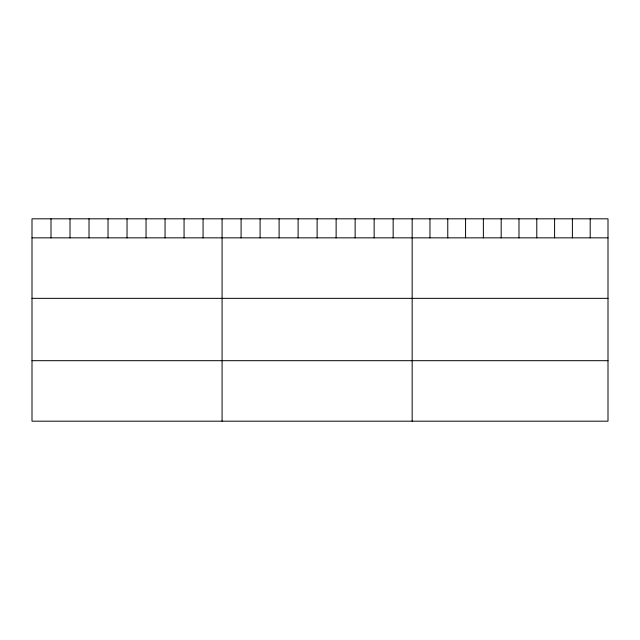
<?xml version="1.0" encoding="UTF-8"?>
<svg xmlns="http://www.w3.org/2000/svg" width="640" height="640" viewBox="0 0 640 640"><rect width="100%" height="100%" fill="white"/><g stroke="black" fill="none" stroke-linecap="round" stroke-linejoin="round"><path stroke-width="0.96" d="M608 237.848L608 421.184L32 421.184L32 218.816L608 218.816L608 237.848L32 237.848M32 298.352L608 298.352M32 360.688L608 360.688M590.2 218.816L590.2 237.848M572.392 218.816L572.392 237.848M554.592 218.816L554.592 237.848M536.784 218.816L536.784 237.848M518.984 218.816L518.984 237.848M501.176 218.816L501.176 237.848M483.376 218.816L483.376 237.848M465.568 218.816L465.568 237.848M447.768 218.816L447.768 237.848M429.96 218.816L429.96 237.848M412.16 218.816L412.16 421.184M393.152 218.816L393.152 237.848M374.144 218.816L374.144 237.848M355.136 218.816L355.136 237.848M336.128 218.816L336.128 237.848M317.12 218.816L317.12 237.848M298.112 218.816L298.112 237.848M279.104 218.816L279.104 237.848M260.096 218.816L260.096 237.848M241.088 218.816L241.088 237.848M222.08 218.816L222.08 421.184M203.072 218.816L203.072 237.848M184.064 218.816L184.064 237.848M165.056 218.816L165.056 237.848M146.048 218.816L146.048 237.848M127.04 218.816L127.04 237.848M108.032 218.816L108.032 237.848M89.024 218.816L89.024 237.848M70.016 218.816L70.016 237.848M51.008 218.816L51.008 237.848"/></g></svg>
